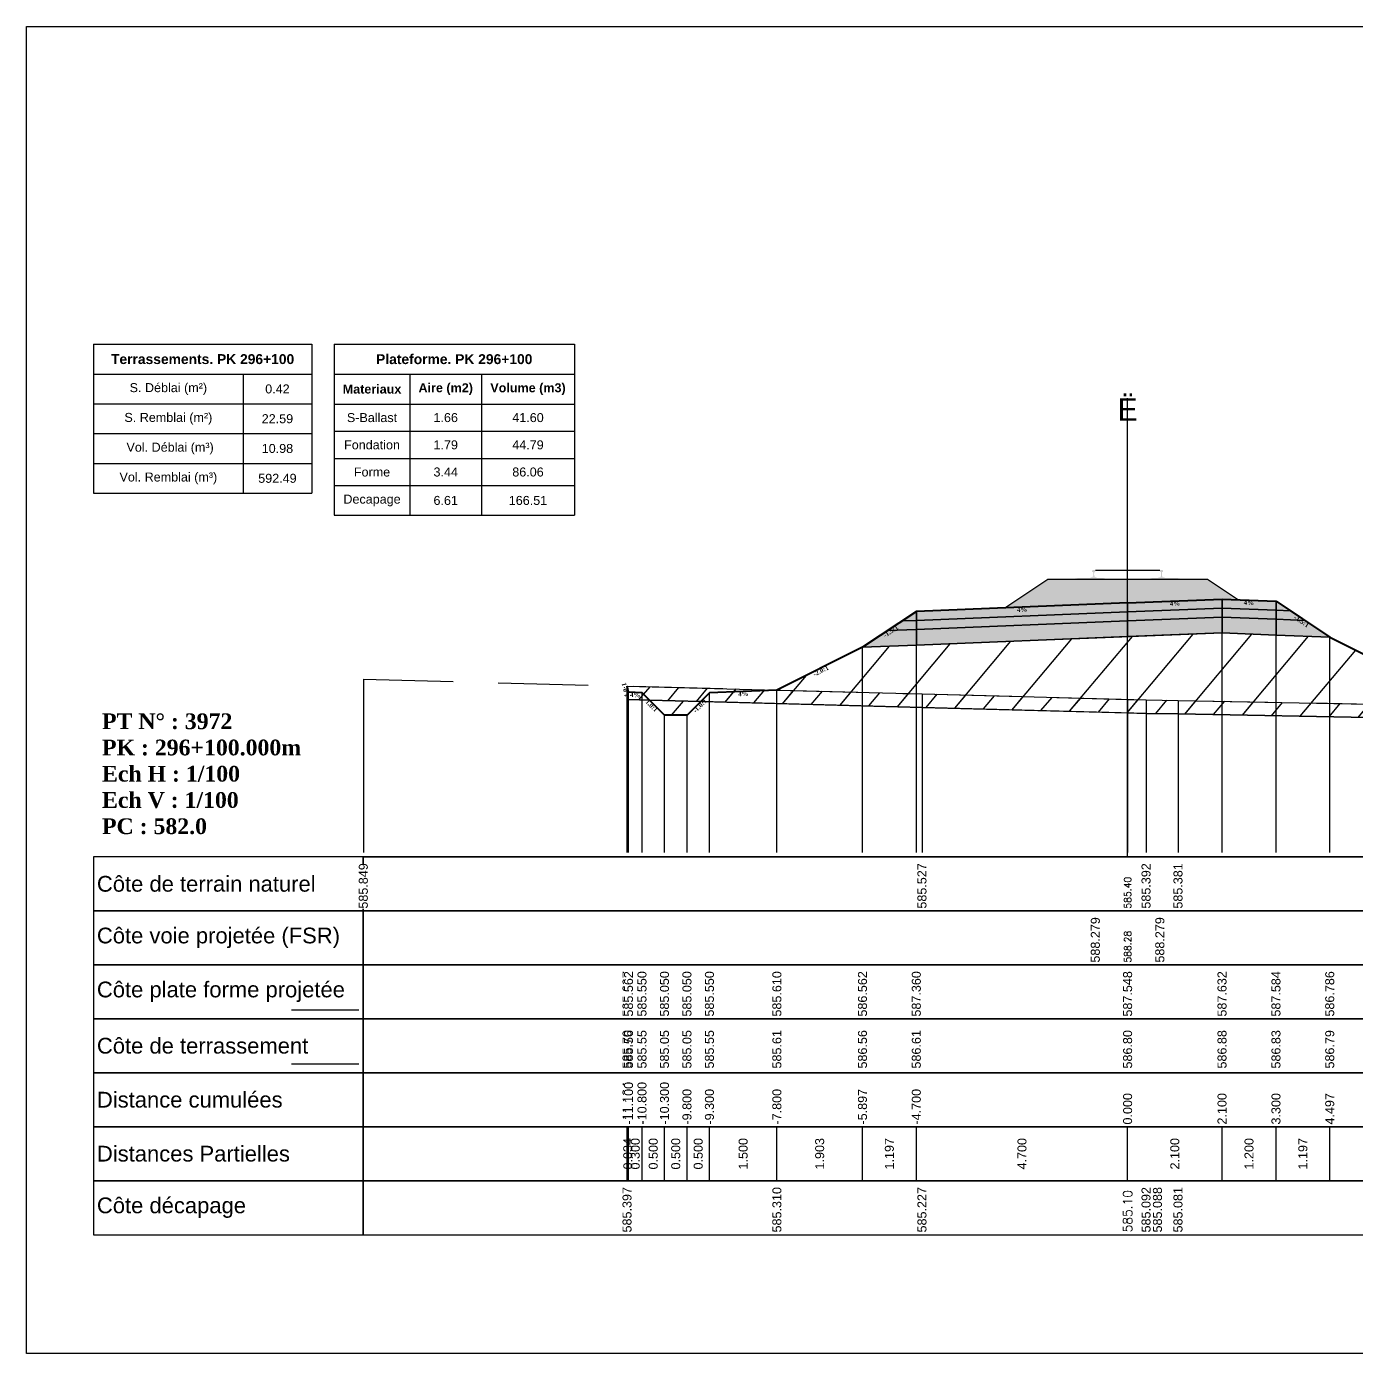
# Model space of a CAD drawing. Header units: millimetres. Extents: x 2762 to 3076, y 916 to 3305.
# Drawn here: x 2950.21 to 2979.79, y 1819.65 to 1849.15 of the extents above; entities that cross this region are included whole.
import ezdxf

# ---------------------------------------------------------------- set-up
doc = ezdxf.new("R2010")
doc.units = ezdxf.units.MM
doc.header["$LTSCALE"] = 2
doc.linetypes.add('CACHE', pattern=[9.525, 6.35, -3.175])
doc.linetypes.add('DASHED', pattern=[0.75, 0.5, -0.25])
for name, color, linetype in [('C-ANNO-TABL', 1, 'Continuous'), ('C-ANNO-TABL-TEXT', 150, 'Continuous'), ('C-ANNO-TABL-TITL', 150, 'Continuous'), ('C-ANNO-TABL-TTBL', 5, 'Continuous'), ('C-ROAD-CORR', 5, 'Continuous'), ('C-ROAD-SCTN', 7, 'Continuous')]:
    doc.layers.add(name, color=color, linetype=linetype)
doc.styles.add('ARIAL', font='arial.ttf')
doc.styles.add('C3D_Etiquette', font='romans.shx')
doc.styles.add('C3D_Profil_Travers', font='romans.shx')
doc.styles.get("Standard").update_dxf_attribs({"font": 'arial.ttf'})

msp = doc.modelspace()

# ---------------------------------------------------------------- hatches: boundary and pattern name
at = {"linetype": 'Continuous', "lineweight": -3}
h = msp.add_hatch(dxfattribs=at)
h.set_pattern_fill('GRAVEL', color=252, scale=0.009, style=0)
h.set_pattern_definition([(228.0128, (2972.136781, 1836.451071), (-1.8288, -2.0574), [0.030755, -3.0447435]), (184.96974, (2972.116207, 1836.428211), (2.743199999, 0.228600013), [0.0527764, -5.2248644]), (132.51045, (2972.063629, 1836.42364), (2.286, -2.5146), [0.0372133, -3.684125]), (267.2737, (2971.974475, 1836.366489), (0.2286, 4.572), [0.0480604, -4.7579794]), (292.83365, (2971.972189, 1836.318483), (-1.143, 2.7432), [0.047127, -4.6655827]), (357.2737, (2971.990477, 1836.275049), (-4.572, 0.2286), [0.0480604, -4.7579794]), (37.69424, (2972.038483, 1836.272763), (-2.9718, -2.286), [0.0635574, -6.2921804]), (72.25533, (2972.088775, 1836.311625), (1.6002, 5.0292), [0.0600048, -5.940473]), (121.42957, (2972.107063, 1836.368775), (-1.8288, 2.9718), [0.048223, -4.774099]), (175.23636, (2972.081917, 1836.409923), (2.5146, -0.2286), [0.055054, -2.697654]), (222.39744, (2972.027053, 1836.4144954), (-2.7432, -2.5146), [0.071197, -7.0485095]), (138.81407, (2972.20079, 1836.364203), (-1.6002, 1.3716), [0.0243004, -2.405751]), (171.46923, (2972.182501, 1836.380205), (2.9718, -0.4572), [0.0462314, -4.5769175]), (225, (2972.13678, 1836.38706), (-3e-17, -0.2286), [0.032329, -0.29096]), (203.1986, (2972.12078, 1836.414495), (1.143, 0.4572), [0.01741, -1.723556]), (291.8014, (2972.104777, 1836.407637), (-0.2286, 0.6858), [0.024621, -1.206428]), (30.9638, (2972.11392, 1836.384777), (0.6858, 0.4572), [0.039989, -1.292967]), (161.565, (2972.14821, 1836.40535), (0.4572, -0.2286), [0.028916, -0.693981]), (16.38954, (2971.972189, 1836.407637), (2.286, 0.6858), [0.040508, -4.0102944]), (70.34618, (2972.011051, 1836.419067), (-0.9144, -2.5146), [0.033984, -3.3643994]), (293.1986, (2972.14821, 1836.45107), (-0.4572, 1.143), [0.034819, -1.7061465]), (343.61046, (2972.161927, 1836.419067), (-2.286, 0.6858), [0.040508, -4.0102944]), (339.44395, (2971.97219, 1836.265905), (-1.143, 0.4572), [0.039063, -1.914096]), (294.77514, (2972.008765, 1836.25219), (-1.143, 2.5146), [0.0327305, -3.2403234]), (66.8014, (2972.150497, 1836.22247), (0.4572, 1.143), [0.034819, -1.7061465]), (17.35402, (2972.164213, 1836.254475), (-2.9718, -0.9144), [0.0383204, -3.793714]), (69.44395, (2972.038483, 1836.222471), (-0.4572, -1.143), [0.0195316, -1.933628]), (101.3099, (2972.13678, 1836.22247), (-0.2286, 0.9144), [0.011656, -1.1539795]), (165.9638, (2972.134495, 1836.2339), (0.6858, -0.2286), [0.047127, -0.895415]), (186.009, (2972.088775, 1836.245331), (2.286, 0.2286), [0.043674, -4.323723]), (303.69, (2972.11392, 1836.364203), (-0.2286, 0.4572), [0.032969, -0.79126]), (353.15723, (2972.132209, 1836.336771), (3.8862, -0.4572), [0.05756, -5.698441]), (60.9454, (2972.18936, 1836.329913), (-0.9144, -1.6002), [0.023536, -2.330045]), (90, (2972.2008, 1836.35049), (-0.2286, 0.2286), [0.013716, -0.214884]), (120.25644, (2972.084203, 1836.25219), (0.9144, -1.6002), [0.031758, -3.1440547]), (48.0128, (2972.068201, 1836.279621), (1.8288, 2.0574), [0.06151, -3.0139886]), (0, (2972.10935, 1836.32534), (0.2286, 0.2286), [0.059436, -0.169164]), (325.30485, (2972.168785, 1836.325341), (2.286, -1.6002), [0.036145, -3.5783385]), (254.0546, (2972.198503, 1836.304767), (-0.2286, -0.9144), [0.033285, -1.6309485]), (207.64598, (2972.189359, 1836.272763), (-4.3434, -2.286), [0.054193, -5.365122]), (175.42608, (2972.141353, 1836.247617), (-2.9718, 0.2286), [0.0573327, -5.675926])])
h.paths.add_polyline_path([(2971.972, 1836.222), (2972.93, 1836.861), (2976.48, 1836.861), (2977.169, 1836.401), (2976.805, 1836.416)])
msp.add_hatch(color=254, dxfattribs=at).paths.add_polyline_path([(2973.487, 1836.679), (2973.487, 1836.864), (2973.602, 1836.885), (2973.95, 1836.885), (2973.95, 1836.891), (2973.876, 1836.891), (2973.876, 1836.9), (2973.877, 1836.902), (2973.879, 1836.902), (2973.88, 1836.903), (2973.9, 1836.904), (2973.903, 1836.905), (2973.906, 1836.906), (2973.934, 1836.916), (2973.937, 1836.918), (2973.938, 1836.919), (2973.939, 1836.92), (2973.94, 1836.925), (2973.941, 1836.932), (2973.942, 1836.941), (2973.943, 1836.951), (2973.943, 1836.975), (2973.942, 1836.991), (2973.942, 1836.997), (2973.941, 1837.003), (2973.94, 1837.008), (2973.94, 1837.01), (2973.939, 1837.013), (2973.938, 1837.015), (2973.937, 1837.016), (2973.936, 1837.017), (2973.935, 1837.018), (2973.919, 1837.024), (2973.917, 1837.025), (2973.916, 1837.026), (2973.915, 1837.028), (2973.915, 1837.03), (2973.915, 1837.048), (2973.916, 1837.053), (2973.917, 1837.055), (2973.919, 1837.057), (2973.921, 1837.059), (2973.924, 1837.06), (2973.925, 1837.061), (2973.929, 1837.062), (2973.933, 1837.062), (2973.936, 1837.062), (2973.94, 1837.063), (2973.945, 1837.063), (2973.948, 1837.063), (2973.951, 1837.063), (2973.955, 1837.063), (2973.958, 1837.063), (2973.962, 1837.063), (2973.967, 1837.062), (2973.97, 1837.062), (2973.974, 1837.062), (2973.978, 1837.061), (2973.979, 1837.06), (2973.981, 1837.059), (2973.984, 1837.057), (2973.986, 1837.055), (2973.987, 1837.053), (2973.987, 1837.048), (2973.987, 1837.03), (2973.987, 1837.028), (2973.987, 1837.026), (2973.986, 1837.025), (2973.984, 1837.024), (2973.968, 1837.018), (2973.967, 1837.017), (2973.965, 1837.016), (2973.964, 1837.015), (2973.964, 1837.013), (2973.963, 1837.01), (2973.962, 1837.008), (2973.962, 1837.003), (2973.961, 1836.997), (2973.96, 1836.991), (2973.96, 1836.975), (2973.96, 1836.951), (2973.961, 1836.941), (2973.962, 1836.932), (2973.963, 1836.925), (2973.964, 1836.92), (2973.965, 1836.919), (2973.966, 1836.918), (2973.968, 1836.916), (2973.997, 1836.906), (2974, 1836.905), (2974.003, 1836.904), (2974.023, 1836.903), (2974.024, 1836.902), (2974.025, 1836.902), (2974.026, 1836.9), (2974.026, 1836.891), (2973.952, 1836.891), (2973.952, 1836.885), (2974.156, 1836.885), (2974.288, 1836.854), (2975.122, 1836.854), (2975.253, 1836.885), (2975.457, 1836.885), (2975.457, 1836.891), (2975.383, 1836.891), (2975.383, 1836.9), (2975.384, 1836.902), (2975.386, 1836.902), (2975.387, 1836.903), (2975.407, 1836.904), (2975.41, 1836.905), (2975.413, 1836.906), (2975.441, 1836.916), (2975.444, 1836.918), (2975.445, 1836.919), (2975.446, 1836.92), (2975.447, 1836.925), (2975.448, 1836.932), (2975.449, 1836.941), (2975.45, 1836.951), (2975.45, 1836.975), (2975.449, 1836.991), (2975.449, 1836.997), (2975.448, 1837.003), (2975.447, 1837.008), (2975.447, 1837.01), (2975.446, 1837.013), (2975.445, 1837.015), (2975.444, 1837.016), (2975.443, 1837.017), (2975.442, 1837.018), (2975.426, 1837.024), (2975.424, 1837.025), (2975.423, 1837.026), (2975.422, 1837.028), (2975.422, 1837.03), (2975.422, 1837.048), (2975.423, 1837.053), (2975.424, 1837.055), (2975.426, 1837.057), (2975.428, 1837.059), (2975.431, 1837.06), (2975.432, 1837.061), (2975.436, 1837.062), (2975.44, 1837.062), (2975.443, 1837.062), (2975.447, 1837.063), (2975.452, 1837.063), (2975.455, 1837.063), (2975.458, 1837.063), (2975.462, 1837.063), (2975.465, 1837.063), (2975.469, 1837.063), (2975.474, 1837.062), (2975.477, 1837.062), (2975.481, 1837.062), (2975.485, 1837.061), (2975.486, 1837.06), (2975.488, 1837.059), (2975.491, 1837.057), (2975.493, 1837.055), (2975.494, 1837.053), (2975.494, 1837.048), (2975.494, 1837.03), (2975.494, 1837.028), (2975.494, 1837.026), (2975.493, 1837.025), (2975.491, 1837.024), (2975.475, 1837.018), (2975.474, 1837.017), (2975.472, 1837.016), (2975.471, 1837.015), (2975.471, 1837.013), (2975.47, 1837.01), (2975.469, 1837.008), (2975.469, 1837.003), (2975.468, 1836.997), (2975.467, 1836.991), (2975.467, 1836.975), (2975.467, 1836.951), (2975.468, 1836.941), (2975.469, 1836.932), (2975.47, 1836.925), (2975.471, 1836.92), (2975.472, 1836.919), (2975.473, 1836.918), (2975.475, 1836.916), (2975.504, 1836.906), (2975.507, 1836.905), (2975.51, 1836.904), (2975.53, 1836.903), (2975.531, 1836.902), (2975.532, 1836.902), (2975.533, 1836.9), (2975.533, 1836.891), (2975.459, 1836.891), (2975.459, 1836.885), (2975.807, 1836.885), (2975.922, 1836.864), (2975.922, 1836.679)])
h = msp.add_hatch(color=30, dxfattribs=at)
h.paths.add_polyline_path([(2978.005, 1835.968), (2978.005, 1836.168), (2978.324, 1836.155), (2978.643, 1835.942)])
h.paths.add_polyline_path([(2976.805, 1836.016), (2976.805, 1836.216), (2978.005, 1836.168), (2978.005, 1835.968)])
h.paths.add_polyline_path([(2974.705, 1835.932), (2974.705, 1836.132), (2976.805, 1836.216), (2976.805, 1836.016)])
h.paths.add_polyline_path([(2970.005, 1835.744), (2970.005, 1835.944), (2974.705, 1836.132), (2974.705, 1835.932)])
h.paths.add_polyline_path([(2969.366, 1835.718), (2969.685, 1835.931), (2970.005, 1835.944), (2970.005, 1835.744)])
h = msp.add_hatch(color=11, dxfattribs=at)
h.paths.add_polyline_path([(2978.005, 1836.168), (2978.005, 1836.368), (2978.324, 1836.155)])
h.paths.add_polyline_path([(2976.805, 1836.216), (2976.805, 1836.416), (2978.005, 1836.368), (2978.005, 1836.168)])
h.paths.add_polyline_path([(2974.705, 1836.132), (2974.705, 1836.332), (2976.805, 1836.416), (2976.805, 1836.216)])
h.paths.add_polyline_path([(2970.005, 1835.944), (2970.005, 1836.144), (2974.705, 1836.332), (2974.705, 1836.132)])
h.paths.add_polyline_path([(2969.685, 1835.931), (2970.005, 1836.144), (2970.005, 1835.944)])
h = msp.add_hatch(color=83, dxfattribs=at)
h.paths.add_polyline_path([(2978.005, 1835.618), (2978.005, 1835.968), (2978.643, 1835.942), (2979.201, 1835.57)])
h.paths.add_polyline_path([(2976.805, 1835.666), (2976.805, 1836.016), (2978.005, 1835.968), (2978.005, 1835.618)])
h.paths.add_polyline_path([(2974.705, 1835.582), (2974.705, 1835.932), (2976.805, 1836.016), (2976.805, 1835.666)])
h.paths.add_polyline_path([(2970.005, 1835.394), (2970.005, 1835.744), (2974.705, 1835.932), (2974.705, 1835.582)])
h.paths.add_polyline_path([(2968.808, 1835.346), (2969.366, 1835.718), (2970.005, 1835.744), (2970.005, 1835.394)])
h = msp.add_hatch(dxfattribs=at)
h.set_pattern_fill('_U', color=3, angle=50, style=0, pattern_type=0)
h.set_pattern_definition([(50, (2984.9677, 1833.6887), (-0.766044, 0.642788), [])])
h.paths.add_polyline_path([(2984.968, 1833.689), (2985.26, 1833.981), (2985.56, 1833.993), (2985.592, 1833.977), (2985.592, 1833.677)])
h.paths.add_polyline_path([(2965.208, 1834.138), (2965.404, 1834.334), (2966.904, 1834.394), (2968.808, 1835.346), (2976.805, 1835.666), (2979.201, 1835.57), (2982.26, 1834.041), (2983.76, 1833.981), (2984.034, 1833.707), (2975.826, 1833.864), (2975.115, 1833.876), (2970.131, 1834.01)])
h.paths.add_polyline_path([(2963.571, 1834.181), (2963.571, 1834.481), (2963.604, 1834.346), (2963.904, 1834.334), (2964.071, 1834.168)])
h = msp.add_hatch(dxfattribs=at)
h.set_pattern_fill('_U', color=150, scale=0.5, angle=50, style=0, pattern_type=0)
h.set_pattern_definition([(50, (2984.9677, 1833.68867), (-0.383022, 0.321394), [])])
h.paths.add_polyline_path([(2984.968, 1833.689), (2985.26, 1833.981), (2985.299, 1833.982), (2985.592, 1833.977), (2985.592, 1833.677)])
h.paths.add_polyline_path([(2982.26, 1834.041), (2985.299, 1833.982), (2985.26, 1833.981), (2984.968, 1833.689), (2984.034, 1833.707), (2983.76, 1833.981)])
h.paths.add_polyline_path([(2965.208, 1834.138), (2965.404, 1834.334), (2966.904, 1834.394), (2970.131, 1834.31), (2975.115, 1834.176), (2975.826, 1834.164), (2982.26, 1834.041), (2983.76, 1833.981), (2984.034, 1833.707), (2975.826, 1833.864), (2975.115, 1833.876), (2970.131, 1834.01)])
h.paths.add_polyline_path([(2963.571, 1834.481), (2966.904, 1834.394), (2965.404, 1834.334), (2965.208, 1834.138), (2964.071, 1834.168), (2963.904, 1834.334), (2963.604, 1834.346)])
h.paths.add_polyline_path([(2963.571, 1834.181), (2963.571, 1834.481), (2963.604, 1834.346), (2963.904, 1834.334), (2964.071, 1834.168)])
h = msp.add_hatch(dxfattribs=at)
h.set_pattern_fill('_U', color=1, angle=50, style=0, pattern_type=0)
h.set_pattern_definition([(50, (2984.0339, 1833.7066), (-0.766044, 0.64279), [])])
h.paths.add_polyline_path([(2984.034, 1833.707), (2984.968, 1833.689), (2984.76, 1833.481), (2984.26, 1833.481)])
h.paths.add_polyline_path([(2964.071, 1834.168), (2965.208, 1834.138), (2964.904, 1833.834), (2964.404, 1833.834)])

# ---------------------------------------------------------------- linework, layer by layer
at = {"color": 7, "linetype": 'Continuous', "lineweight": -3}
for p, q in [((2974.705, 1830.684), (2974.705, 1840.884)), ((2957.704, 1830.684), (2991.706, 1830.684)), ((2963.571, 1823.484), (2963.571, 1824.684)), ((2963.604, 1823.484), (2963.604, 1824.684)), ((2963.604, 1823.484), (2963.604, 1824.684)), ((2963.904, 1823.484), (2963.904, 1824.684)), ((2963.904, 1823.484), (2963.904, 1824.684)), ((2964.404, 1823.484), (2964.404, 1824.684)), ((2964.404, 1823.484), (2964.404, 1824.684)), ((2964.904, 1823.484), (2964.904, 1824.684)), ((2964.904, 1823.484), (2964.904, 1824.684)), ((2965.404, 1823.484), (2965.404, 1824.684)), ((2965.404, 1823.484), (2965.404, 1824.684)), ((2966.904, 1823.484), (2966.904, 1824.684)), ((2966.904, 1823.484), (2966.904, 1824.684)), ((2968.808, 1823.484), (2968.808, 1824.684)), ((2968.808, 1823.484), (2968.808, 1824.684)), ((2970.005, 1823.484), (2970.005, 1824.684)), ((2970.005, 1823.484), (2970.005, 1824.684)), ((2974.705, 1823.484), (2974.705, 1824.684)), ((2974.705, 1823.484), (2974.705, 1824.684)), ((2976.805, 1823.484), (2976.805, 1824.684)), ((2976.805, 1823.484), (2976.805, 1824.684)), ((2978.005, 1823.484), (2978.005, 1824.684)), ((2978.005, 1823.484), (2978.005, 1824.684)), ((2979.201, 1823.484), (2979.201, 1824.684)), ((2979.201, 1823.484), (2979.201, 1824.684))]:
    msp.add_line(p, q, dxfattribs=at)
at = {"color": 251, "linetype": 'Continuous', "lineweight": -3}
for p, q in [((2971.972, 1836.222), (2972.93, 1836.861)), ((2972.93, 1836.861), (2976.48, 1836.861)), ((2976.48, 1836.861), (2977.169, 1836.401)), ((2970.005, 1836.144), (2974.705, 1836.332)), ((2976.805, 1836.416), (2971.972, 1836.222)), ((2974.705, 1836.332), (2976.805, 1836.416)), ((2974.705, 1836.132), (2974.705, 1836.332)), ((2974.705, 1836.332), (2974.705, 1836.132)), ((2976.805, 1836.216), (2974.705, 1836.132)), ((2977.169, 1836.401), (2976.805, 1836.416)), ((2976.805, 1836.216), (2976.805, 1836.416)), ((2976.805, 1836.416), (2978.005, 1836.368)), ((2976.805, 1836.416), (2976.805, 1836.216)), ((2978.005, 1836.168), (2976.805, 1836.216)), ((2978.005, 1836.168), (2978.005, 1836.368)), ((2978.005, 1836.368), (2978.324, 1836.155)), ((2978.005, 1836.368), (2978.005, 1836.168)), ((2969.685, 1835.931), (2970.005, 1836.144)), ((2970.005, 1835.944), (2969.685, 1835.931)), ((2970.005, 1835.944), (2970.005, 1836.144)), ((2970.005, 1836.144), (2970.005, 1835.944)), ((2974.705, 1836.132), (2970.005, 1835.944)), ((2978.324, 1836.155), (2978.005, 1836.168))]:
    msp.add_line(p, q, dxfattribs=at)
at = {"color": 53, "linetype": 'Continuous', "lineweight": -3}
for p, q in [((2974.705, 1836.132), (2976.805, 1836.216)), ((2976.805, 1836.016), (2976.805, 1836.216)), ((2976.805, 1836.216), (2978.005, 1836.168)), ((2976.805, 1836.216), (2976.805, 1836.016)), ((2969.366, 1835.718), (2969.685, 1835.931)), ((2969.685, 1835.931), (2970.005, 1835.944)), ((2970.005, 1835.944), (2974.705, 1836.132)), ((2970.005, 1835.744), (2970.005, 1835.944)), ((2970.005, 1835.944), (2970.005, 1835.744)), ((2974.705, 1835.932), (2970.005, 1835.744)), ((2970.005, 1835.744), (2974.705, 1835.932)), ((2974.705, 1835.932), (2974.705, 1836.132)), ((2974.705, 1836.132), (2974.705, 1835.932)), ((2976.805, 1836.016), (2974.705, 1835.932)), ((2974.705, 1835.932), (2976.805, 1836.016)), ((2974.705, 1835.582), (2974.705, 1835.932)), ((2974.705, 1835.932), (2974.705, 1835.582)), ((2978.005, 1835.968), (2976.805, 1836.016)), ((2976.805, 1835.666), (2976.805, 1836.016)), ((2976.805, 1836.016), (2978.005, 1835.968)), ((2976.805, 1836.016), (2976.805, 1835.666)), ((2978.005, 1835.968), (2978.005, 1836.168)), ((2978.005, 1836.168), (2978.324, 1836.155)), ((2978.005, 1836.168), (2978.005, 1835.968)), ((2978.643, 1835.942), (2978.005, 1835.968)), ((2978.005, 1835.618), (2978.005, 1835.968)), ((2978.005, 1835.968), (2978.643, 1835.942)), ((2978.005, 1835.968), (2978.005, 1835.618)), ((2978.324, 1836.155), (2978.643, 1835.942)), ((2978.643, 1835.942), (2979.201, 1835.57)), ((2968.808, 1835.346), (2969.366, 1835.718)), ((2970.005, 1835.744), (2969.366, 1835.718)), ((2969.366, 1835.718), (2970.005, 1835.744)), ((2970.005, 1835.394), (2970.005, 1835.744)), ((2970.005, 1835.744), (2970.005, 1835.394)), ((2976.805, 1835.666), (2974.705, 1835.582)), ((2978.005, 1835.618), (2976.805, 1835.666)), ((2979.201, 1835.57), (2978.005, 1835.618)), ((2970.005, 1835.394), (2968.808, 1835.346)), ((2974.705, 1835.582), (2970.005, 1835.394))]:
    msp.add_line(p, q, dxfattribs=at)
at = {"color": 253, "linetype": 'Continuous', "lineweight": -3}
for p, q in [((2968.808, 1835.346), (2976.805, 1835.666)), ((2976.805, 1835.666), (2979.201, 1835.57)), ((2966.904, 1834.394), (2968.808, 1835.346)), ((2979.201, 1835.57), (2982.26, 1834.041)), ((2963.571, 1834.481), (2966.904, 1834.394)), ((2963.604, 1834.346), (2963.571, 1834.481)), ((2963.571, 1834.181), (2963.571, 1834.481)), ((2963.571, 1834.481), (2963.604, 1834.346)), ((2963.571, 1834.181), (2963.571, 1834.481)), ((2963.571, 1834.481), (2963.604, 1834.346)), ((2964.071, 1834.168), (2963.571, 1834.181)), ((2964.071, 1834.168), (2963.571, 1834.181)), ((2963.904, 1834.334), (2963.604, 1834.346)), ((2963.604, 1834.346), (2963.904, 1834.334)), ((2963.604, 1834.346), (2963.904, 1834.334)), ((2964.071, 1834.168), (2963.904, 1834.334)), ((2963.904, 1834.334), (2964.071, 1834.168)), ((2963.904, 1834.334), (2964.071, 1834.168)), ((2965.208, 1834.138), (2964.071, 1834.168)), ((2964.071, 1834.168), (2965.208, 1834.138)), ((2964.404, 1833.834), (2964.071, 1834.168)), ((2965.208, 1834.138), (2964.904, 1833.834)), ((2965.208, 1834.138), (2965.404, 1834.334)), ((2965.404, 1834.334), (2965.208, 1834.138)), ((2965.208, 1834.138), (2965.404, 1834.334)), ((2970.131, 1834.01), (2965.208, 1834.138)), ((2970.131, 1834.01), (2965.208, 1834.138)), ((2965.404, 1834.334), (2966.904, 1834.394)), ((2966.904, 1834.394), (2965.404, 1834.334)), ((2965.404, 1834.334), (2966.904, 1834.394)), ((2966.904, 1834.394), (2970.131, 1834.31)), ((2970.131, 1834.31), (2975.115, 1834.176)), ((2975.115, 1834.176), (2975.826, 1834.164)), ((2975.826, 1834.164), (2982.26, 1834.041)), ((2964.904, 1833.834), (2964.404, 1833.834)), ((2975.115, 1833.876), (2970.131, 1834.01)), ((2975.115, 1833.876), (2970.131, 1834.01)), ((2975.826, 1833.864), (2975.115, 1833.876)), ((2975.826, 1833.864), (2975.115, 1833.876)), ((2984.034, 1833.707), (2975.826, 1833.864)), ((2984.034, 1833.707), (2975.826, 1833.864))]:
    msp.add_line(p, q, dxfattribs=at)
at = {"color": 8, "linetype": 'CACHE', "lineweight": -3}
for p, q in [((2976.805, 1830.784), (2976.805, 1835.666)), ((2978.005, 1830.784), (2978.005, 1835.618)), ((2968.808, 1830.784), (2968.808, 1835.346)), ((2970.005, 1830.784), (2970.005, 1835.394)), ((2974.705, 1830.784), (2974.705, 1835.582)), ((2974.705, 1830.784), (2974.705, 1835.582)), ((2979.201, 1830.784), (2979.201, 1835.57)), ((2963.571, 1830.784), (2963.571, 1834.481)), ((2963.604, 1830.784), (2963.604, 1834.346)), ((2963.904, 1830.784), (2963.904, 1834.334)), ((2965.404, 1830.784), (2965.404, 1834.334)), ((2966.904, 1830.784), (2966.904, 1834.394)), ((2964.404, 1830.784), (2964.404, 1833.834)), ((2964.904, 1830.784), (2964.904, 1833.834))]:
    msp.add_line(p, q, dxfattribs=at)
at = {"color": 105, "linetype": 'DASHED', "lineweight": -3, "ltscale": 2}
for p, q in [((2957.705, 1834.633), (2970.131, 1834.31)), ((2970.131, 1834.31), (2974.705, 1834.187)), ((2974.705, 1834.187), (2975.115, 1834.176)), ((2975.115, 1834.176), (2975.826, 1834.164)), ((2975.826, 1834.164), (2991.705, 1833.859))]:
    msp.add_line(p, q, dxfattribs=at)
at = {"color": 98, "linetype": 'CACHE', "lineweight": -3}
for p, q in [((2957.705, 1834.633), (2957.705, 1830.784)), ((2970.131, 1834.31), (2970.131, 1830.784)), ((2974.705, 1834.187), (2974.705, 1830.784)), ((2975.115, 1834.176), (2975.115, 1830.784)), ((2975.826, 1834.164), (2975.826, 1830.784))]:
    msp.add_line(p, q, dxfattribs=at)
at = {"color": 6, "linetype": 'Continuous', "lineweight": -3}
for p, q in [((2963.571, 1834.181), (2966.904, 1834.094)), ((2966.904, 1834.094), (2970.131, 1834.01)), ((2970.131, 1834.01), (2974.705, 1833.887)), ((2974.705, 1833.887), (2975.115, 1833.876)), ((2975.115, 1833.876), (2975.369, 1833.872)), ((2975.369, 1833.872), (2975.826, 1833.864)), ((2975.826, 1833.864), (2982.26, 1833.741))]:
    msp.add_line(p, q, dxfattribs=at)
at = {"color": 154, "linetype": 'Continuous', "lineweight": -3}
msp.add_line((2956.104, 1827.284), (2957.604, 1827.284), dxfattribs=at)
at = {"color": 1, "linetype": 'Continuous', "lineweight": -3}
msp.add_line((2956.104, 1826.084), (2957.604, 1826.084), dxfattribs=at)
at = {"color": 7, "linetype": 'Continuous', "lineweight": -3}
for points in [[(2957.704, 1829.484), (2957.704, 1830.684), (2951.704, 1830.684), (2951.704, 1829.484)], [(2957.704, 1829.484), (2991.706, 1829.484), (2991.706, 1830.684), (2957.704, 1830.684)], [(2957.704, 1828.284), (2957.704, 1829.484), (2951.704, 1829.484), (2951.704, 1828.284)], [(2957.704, 1828.284), (2991.706, 1828.284), (2991.706, 1829.484), (2957.704, 1829.484)], [(2957.704, 1827.084), (2957.704, 1828.284), (2951.704, 1828.284), (2951.704, 1827.084)], [(2957.704, 1827.084), (2991.706, 1827.084), (2991.706, 1828.284), (2957.704, 1828.284)], [(2957.704, 1825.884), (2957.704, 1827.084), (2951.704, 1827.084), (2951.704, 1825.884)], [(2957.704, 1825.884), (2991.706, 1825.884), (2991.706, 1827.084), (2957.704, 1827.084)], [(2957.704, 1824.684), (2957.704, 1825.884), (2951.704, 1825.884), (2951.704, 1824.684)], [(2957.704, 1824.684), (2991.706, 1824.684), (2991.706, 1825.884), (2957.704, 1825.884)], [(2957.704, 1823.484), (2957.704, 1824.684), (2951.704, 1824.684), (2951.704, 1823.484)], [(2957.704, 1823.484), (2991.706, 1823.484), (2991.706, 1824.684), (2957.704, 1824.684)], [(2957.704, 1822.284), (2957.704, 1823.484), (2951.704, 1823.484), (2951.704, 1822.284)], [(2957.704, 1822.284), (2991.706, 1822.284), (2991.706, 1823.484), (2957.704, 1823.484)]]:
    msp.add_3dface(points, dxfattribs=at)
at = {"layer": 'C-ANNO-TABL', "color": 7, "linetype": 'Continuous', "lineweight": -3}
for p, q in [((2951.704, 1841.419), (2955.032, 1841.419)), ((2955.032, 1841.419), (2956.557, 1841.419)), ((2955.032, 1841.419), (2955.032, 1840.757)), ((2957.057, 1841.416), (2958.739, 1841.416)), ((2958.739, 1841.416), (2960.335, 1841.416)), ((2958.739, 1841.416), (2958.739, 1840.754)), ((2960.335, 1841.416), (2962.398, 1841.416)), ((2960.335, 1841.416), (2960.335, 1840.754)), ((2951.704, 1840.757), (2955.032, 1840.757)), ((2955.032, 1840.757), (2956.557, 1840.757)), ((2955.032, 1840.757), (2955.032, 1840.095)), ((2957.057, 1840.754), (2958.739, 1840.754)), ((2958.739, 1840.754), (2960.335, 1840.754)), ((2958.739, 1840.754), (2958.739, 1840.147)), ((2960.335, 1840.754), (2962.398, 1840.754)), ((2960.335, 1840.754), (2960.335, 1840.147)), ((2951.704, 1840.095), (2955.032, 1840.095)), ((2955.032, 1840.095), (2956.557, 1840.095)), ((2955.032, 1840.095), (2955.032, 1839.432)), ((2957.057, 1840.147), (2958.739, 1840.147)), ((2958.739, 1840.147), (2960.335, 1840.147)), ((2958.739, 1840.147), (2958.739, 1839.543)), ((2960.335, 1840.147), (2962.398, 1840.147)), ((2960.335, 1840.147), (2960.335, 1839.543)), ((2957.057, 1839.543), (2958.739, 1839.543)), ((2958.739, 1839.543), (2960.335, 1839.543)), ((2958.739, 1839.543), (2958.739, 1838.939)), ((2960.335, 1839.543), (2962.398, 1839.543)), ((2960.335, 1839.543), (2960.335, 1838.939)), ((2951.704, 1839.432), (2955.032, 1839.432)), ((2955.032, 1839.432), (2956.557, 1839.432)), ((2955.032, 1839.432), (2955.032, 1838.77)), ((2957.057, 1838.939), (2958.739, 1838.939)), ((2958.739, 1838.939), (2960.335, 1838.939)), ((2958.739, 1838.939), (2958.739, 1838.28)), ((2960.335, 1838.939), (2962.398, 1838.939)), ((2960.335, 1838.939), (2960.335, 1838.28))]:
    msp.add_line(p, q, dxfattribs=at)
at = {"layer": 'C-ANNO-TABL-TTBL', "color": 7, "linetype": 'Continuous', "lineweight": -3}
for p, q in [((2951.704, 1842.084), (2956.557, 1842.084)), ((2951.704, 1842.084), (2951.704, 1841.419)), ((2956.557, 1842.084), (2956.557, 1841.419)), ((2957.057, 1842.084), (2962.398, 1842.084)), ((2957.057, 1842.084), (2957.057, 1841.416)), ((2962.398, 1842.084), (2962.398, 1841.416)), ((2951.704, 1841.419), (2951.704, 1840.757)), ((2956.557, 1841.419), (2956.557, 1840.757)), ((2957.057, 1841.416), (2957.057, 1840.754)), ((2962.398, 1841.416), (2962.398, 1840.754)), ((2951.704, 1840.757), (2951.704, 1840.095)), ((2956.557, 1840.757), (2956.557, 1840.095)), ((2957.057, 1840.754), (2957.057, 1840.147)), ((2962.398, 1840.754), (2962.398, 1840.147)), ((2951.704, 1840.095), (2951.704, 1839.432)), ((2956.557, 1840.095), (2956.557, 1839.432)), ((2957.057, 1840.147), (2957.057, 1839.543)), ((2962.398, 1840.147), (2962.398, 1839.543)), ((2957.057, 1839.543), (2957.057, 1838.939)), ((2962.398, 1839.543), (2962.398, 1838.939)), ((2951.704, 1839.432), (2951.704, 1838.77)), ((2956.557, 1839.432), (2956.557, 1838.77)), ((2957.057, 1838.939), (2957.057, 1838.28)), ((2962.398, 1838.939), (2962.398, 1838.28)), ((2951.704, 1838.77), (2955.032, 1838.77)), ((2955.032, 1838.77), (2956.557, 1838.77)), ((2957.057, 1838.28), (2958.739, 1838.28)), ((2958.739, 1838.28), (2960.335, 1838.28)), ((2960.335, 1838.28), (2962.398, 1838.28))]:
    msp.add_line(p, q, dxfattribs=at)
at = {"layer": 'C-ROAD-CORR', "color": 1, "linetype": 'Continuous', "lineweight": 40}
for p, q in [((2974.705, 1836.332), (2970.005, 1836.144)), ((2974.705, 1836.332), (2976.805, 1836.416)), ((2976.805, 1836.416), (2978.005, 1836.368)), ((2978.005, 1836.368), (2979.201, 1835.57)), ((2970.005, 1836.144), (2968.808, 1835.346)), ((2968.808, 1835.346), (2966.904, 1834.394)), ((2979.201, 1835.57), (2982.26, 1834.041)), ((2963.604, 1834.346), (2963.571, 1834.481)), ((2963.904, 1834.334), (2963.604, 1834.346)), ((2964.404, 1833.834), (2963.904, 1834.334)), ((2965.404, 1834.334), (2964.904, 1833.834)), ((2966.904, 1834.394), (2965.404, 1834.334)), ((2964.904, 1833.834), (2964.404, 1833.834))]:
    msp.add_line(p, q, dxfattribs=at)
at = {"layer": 'C-ROAD-CORR', "color": 102, "linetype": 'Continuous', "lineweight": -3, "ltscale": 0.5}
for p, q in [((2974.705, 1835.582), (2976.805, 1835.666)), ((2976.805, 1835.666), (2978.005, 1835.618)), ((2978.005, 1835.618), (2979.201, 1835.57)), ((2970.005, 1835.394), (2968.808, 1835.346)), ((2974.705, 1835.582), (2970.005, 1835.394))]:
    msp.add_line(p, q, dxfattribs=at)
at = {"layer": 'C-ROAD-CORR', "color": 1, "linetype": 'Continuous', "lineweight": -3}
for p, q in [((2964.404, 1833.834), (2963.904, 1834.334)), ((2965.404, 1834.334), (2964.904, 1833.834))]:
    msp.add_line(p, q, dxfattribs=at)
at = {"layer": 'C-ROAD-SCTN', "color": 140, "linetype": 'Continuous', "lineweight": -3}
for p, q in [((2971.972, 1836.222), (2972.93, 1836.861)), ((2972.93, 1836.861), (2972.973, 1836.861)), ((2972.973, 1836.861), (2974.705, 1836.861)), ((2974.705, 1836.861), (2976.436, 1836.861)), ((2976.436, 1836.861), (2976.48, 1836.861)), ((2976.48, 1836.861), (2977.169, 1836.401))]:
    msp.add_line(p, q, dxfattribs=at)
at = {"layer": 'C-ROAD-SCTN', "color": 154, "linetype": 'Continuous', "lineweight": -3}
for p, q in [((2973.987, 1837.063), (2974.705, 1837.063)), ((2974.705, 1837.063), (2975.422, 1837.063)), ((2970.005, 1836.144), (2974.705, 1836.332)), ((2974.705, 1836.332), (2976.805, 1836.416)), ((2976.805, 1836.416), (2978.005, 1836.368)), ((2978.005, 1836.368), (2979.201, 1835.57)), ((2968.808, 1835.346), (2970.005, 1836.144)), ((2966.904, 1834.394), (2968.808, 1835.346)), ((2979.201, 1835.57), (2982.26, 1834.041)), ((2963.571, 1834.481), (2963.604, 1834.346)), ((2963.604, 1834.346), (2963.904, 1834.334)), ((2963.904, 1834.334), (2964.404, 1833.834)), ((2964.904, 1833.834), (2965.404, 1834.334)), ((2965.404, 1834.334), (2966.904, 1834.394)), ((2964.404, 1833.834), (2964.904, 1833.834))]:
    msp.add_line(p, q, dxfattribs=at)
at = {"layer": 'C-ROAD-SCTN', "color": 1, "linetype": 'Continuous', "lineweight": -3}
for p, q in [((2974.705, 1835.582), (2976.805, 1835.666)), ((2976.805, 1835.666), (2978.005, 1835.618)), ((2978.005, 1835.618), (2979.201, 1835.57)), ((2966.904, 1834.394), (2968.808, 1835.346)), ((2968.808, 1835.346), (2970.005, 1835.394)), ((2970.005, 1835.394), (2974.705, 1835.582)), ((2979.201, 1835.57), (2982.26, 1834.041)), ((2963.571, 1834.481), (2963.604, 1834.346)), ((2963.604, 1834.346), (2963.904, 1834.334)), ((2963.904, 1834.334), (2964.404, 1833.834)), ((2964.904, 1833.834), (2965.404, 1834.334)), ((2965.404, 1834.334), (2966.904, 1834.394)), ((2964.404, 1833.834), (2964.904, 1833.834))]:
    msp.add_line(p, q, dxfattribs=at)

# ---------------------------------------------------------------- texts
at = {"color": 7, "linetype": 'Continuous', "lineweight": -3}
for s, insert, char_height, attachment_point, style in [('{\\fWingdings|b0|i0|c2|p0;Ë}', (2974.705, 1840.384), 0.5, 8, 'C3D_Profil_Travers'), ('{\\fTimes New Roman|b1|i0|c0|p18;PT N° : 3972\\PPK : 296+100.000m\\PEch H : 1/100\\PEch V : 1/100\\PPC : 582.0}', (2951.893, 1831.184), 0.35, 7, 'C3D_Profil_Travers'), ('{\\fArial|b0|i0|c0|p34;Côte de terrain naturel}', (2951.779, 1830.084), 0.35, 4, 'C3D_Etiquette'), ('{\\fArial|b0|i0|c0|p34;Côte plate forme projetée}', (2951.779, 1827.684), 0.35, 4, 'C3D_Etiquette'), ('{\\fArial|b0|i0|c0|p34;Côte de terrassement}', (2951.779, 1826.484), 0.35, 4, 'C3D_Etiquette'), ('{\\fArial|b0|i0|c0|p34;Distance cumulées}', (2951.779, 1825.284), 0.35, 4, 'C3D_Etiquette'), ('{\\fArial|b0|i0|c0|p34;Distances Partielles}', (2951.779, 1824.084), 0.35, 4, 'C3D_Etiquette'), ('{\\fArial|b0|i0|c0|p34;Côte décapage}', (2951.779, 1822.884), 0.35, 4, 'C3D_Etiquette')]:
    msp.add_mtext(s, dxfattribs=dict(at, insert=insert, char_height=char_height, attachment_point=attachment_point, style=style))
at = {"color": 7, "linetype": 'Continuous', "lineweight": -3, "char_height": 0.1, "style": 'C3D_Etiquette'}
for s, insert, width, attachment_point, rotation in [('{\\fTimes New Roman|b1|i0|c0|p18;4%}', (2972.355, 1836.234), 0.42071, 2, 2.2906), ('{\\fTimes New Roman|b1|i0|c0|p18;4%}', (2975.755, 1836.37), 0.37094, 2, 2.2906), ('{\\fTimes New Roman|b1|i0|c0|p18;4%}', (2977.404, 1836.388), 0.42071, 2, 357.7094), ('{\\fTimes New Roman|b1|i0|c0|p18;-1.5:1}', (2978.601, 1835.966), 0.34598, 2, 326.3099), ('{\\fTimes New Roman|b1|i0|c0|p18;-1.5:1}', (2969.408, 1835.742), 0.34598, 2, 33.6901), ('{\\fTimes New Roman|b1|i0|c0|p18;-2.0:1}', (2967.858, 1834.866), 0.34598, 2, 26.5651), ('{\\fTimes New Roman|b1|i0|c0|p18;1.0:1}', (2963.584, 1834.412), 0.29446, 8, 104.0362), ('{\\fTimes New Roman|b1|i0|c0|p18;4%}', (2963.754, 1834.336), 0.37094, 2, 357.7094), ('{\\fTimes New Roman|b1|i0|c0|p18;1.0:1}', (2964.152, 1834.081), 0.29001, 2, 315), ('{\\fTimes New Roman|b1|i0|c0|p18;-1.0:1}', (2965.157, 1834.081), 0.34598, 2, 45), ('{\\fTimes New Roman|b1|i0|c0|p18;4%}', (2966.155, 1834.36), 0.42071, 2, 2.2906)]:
    msp.add_mtext(s, dxfattribs=dict(at, insert=insert, width=width, attachment_point=attachment_point, rotation=rotation))
at = {"color": 7, "linetype": 'Continuous', "lineweight": -3, "rotation": 90, "style": 'C3D_Profil_Travers'}
for s, insert, char_height, attachment_point in [('585.40', (2974.705, 1829.534), 0.15, 4), ('588.28', (2974.705, 1828.334), 0.15, 4), ('{\\fArial|b0|i0|c0|p34;585.70}', (2963.571, 1825.979), 0.2, 4), ('{\\fArial|b0|i0|c0|p34;585.56}', (2963.604, 1825.979), 0.2, 4), ('{\\fArial|b0|i0|c0|p34;585.55}', (2963.904, 1825.979), 0.2, 4), ('{\\fArial|b0|i0|c0|p34;585.05}', (2964.404, 1825.979), 0.2, 4), ('{\\fArial|b0|i0|c0|p34;585.05}', (2964.904, 1825.979), 0.2, 4), ('{\\fArial|b0|i0|c0|p34;585.55}', (2965.404, 1825.979), 0.2, 4), ('{\\fArial|b0|i0|c0|p34;585.61}', (2966.904, 1825.979), 0.2, 4), ('{\\fArial|b0|i0|c0|p34;586.56}', (2968.808, 1825.979), 0.2, 4), ('{\\fArial|b0|i0|c0|p34;586.61}', (2970.005, 1825.979), 0.2, 4), ('{\\fArial|b0|i0|c0|p34;586.80}', (2974.705, 1825.979), 0.2, 4), ('{\\fArial|b0|i0|c0|p34;586.88}', (2976.805, 1825.979), 0.2, 4), ('{\\fArial|b0|i0|c0|p34;586.83}', (2978.005, 1825.979), 0.2, 4), ('{\\fArial|b0|i0|c0|p34;586.79}', (2979.201, 1825.979), 0.2, 4), ('{\\fArial|b0|i0|c0|p34;0.034}', (2963.588, 1824.084), 0.2, 5), ('{\\fArial|b0|i0|c0|p34;0.300}', (2963.754, 1824.084), 0.2, 5), ('{\\fArial|b0|i0|c0|p34;0.500}', (2964.154, 1824.084), 0.2, 5), ('{\\fArial|b0|i0|c0|p34;0.500}', (2964.654, 1824.084), 0.2, 5), ('{\\fArial|b0|i0|c0|p34;0.500}', (2965.154, 1824.084), 0.2, 5), ('{\\fArial|b0|i0|c0|p34;1.500}', (2966.154, 1824.084), 0.2, 5), ('{\\fArial|b0|i0|c0|p34;1.903}', (2967.856, 1824.084), 0.2, 5), ('{\\fArial|b0|i0|c0|p34;1.197}', (2969.406, 1824.084), 0.2, 5), ('{\\fArial|b0|i0|c0|p34;4.700}', (2972.355, 1824.084), 0.2, 5), ('{\\fArial|b0|i0|c0|p34;2.100}', (2975.755, 1824.084), 0.2, 5), ('{\\fArial|b0|i0|c0|p34;1.200}', (2977.405, 1824.084), 0.2, 5), ('{\\fArial|b0|i0|c0|p34;1.197}', (2978.603, 1824.084), 0.2, 5), ('585.10', (2974.705, 1822.334), 0.2, 4)]:
    msp.add_mtext(s, dxfattribs=dict(at, insert=insert, char_height=char_height, attachment_point=attachment_point))
at = {"color": 7, "linetype": 'Continuous', "lineweight": -3, "insert": (2951.779, 1828.884), "char_height": 0.35, "attachment_point": 4}
msp.add_mtext('{\\fArial|b0|i0|c0|p34;Côte voie projetée (FSR)}', dxfattribs=at)
at = {"layer": 'C-ANNO-TABL-TEXT', "color": 7, "linetype": 'Continuous', "lineweight": -3, "char_height": 0.2, "attachment_point": 5, "style": 'ARIAL'}
for s, insert in [('{\\fArial|b0|i0|c0|p34;\\C7;0.42}', (2955.794, 1841.088)), ('{\\fArial|b0|i0|c0|p34;\\C7;22.59}', (2955.794, 1840.426)), ('{\\fArial|b0|i0|c0|p34;\\C7;S-Ballast}', (2957.898, 1840.451)), ('{\\fArial|b0|i0|c0|p34;\\C7;1.66}', (2959.537, 1840.451)), ('{\\C18;\\c0;41.60}', (2961.367, 1840.451)), ('{\\fArial|b0|i0|c0|p34;\\C7;10.98}', (2955.794, 1839.764)), ('{\\fArial|b0|i0|c0|p34;\\C7;Fondation}', (2957.898, 1839.845)), ('{\\fArial|b0|i0|c0|p34;\\C7;1.79}', (2959.537, 1839.845)), ('{\\C18;\\c0;44.79}', (2961.367, 1839.845)), ('{\\fArial|b0|i0|c0|p34;\\C7;592.49}', (2955.794, 1839.101)), ('{\\fArial|b0|i0|c0|p34;\\C7;Forme}', (2957.898, 1839.241)), ('{\\fArial|b0|i0|c0|p34;\\C7;3.44}', (2959.537, 1839.241)), ('{\\C18;\\c0;86.06}', (2961.367, 1839.241)), ('{\\fArial|b0|i0|c0|p34;\\C7;Decapage}', (2957.898, 1838.609)), ('{\\fArial|b0|i0|c0|p34;\\C7;6.61}', (2959.537, 1838.609)), ('{\\C18;\\c0;166.51}', (2961.367, 1838.609))]:
    msp.add_mtext(s, dxfattribs=dict(at, insert=insert))
at = {"layer": 'C-ANNO-TABL-TITL', "color": 7, "linetype": 'Continuous', "lineweight": -3, "attachment_point": 5, "style": 'ARIAL'}
for s, insert, char_height in [('{\\fArial|b1|i0|c0|p34;\\C7;Terrassements. PK 296+100}', (2954.13, 1841.751), 0.22), ('{\\fArial|b1|i0|c0|p34;\\C18;\\c0;Plateforme. PK 296+100}', (2959.727, 1841.75), 0.22), ('{\\fArial|b0|i0|c0|p34;\\C7;S. Déblai (m²) }', (2953.368, 1841.088), 0.2), ('{\\fArial|b1|i0|c0|p34;\\C7;Materiaux   }', (2957.898, 1841.085), 0.2), ('{\\fArial|b1|i0|c0|p34;\\C7;Aire (m2)}', (2959.537, 1841.085), 0.2), ('{\\fArial|b1|i0|c0|p34;\\C7;Volume (m3)}', (2961.367, 1841.085), 0.2), ('{\\fArial|b0|i0|c0|p34;\\C7;S. Remblai (m²) }', (2953.368, 1840.426), 0.2), ('{\\fArial|b0|i0|c0|p34;\\C7; Vol. Déblai (m³) }', (2953.368, 1839.764), 0.2), ('{\\fArial|b0|i0|c0|p34;\\C7;Vol. Remblai (m³)}', (2953.368, 1839.101), 0.2)]:
    msp.add_mtext(s, dxfattribs=dict(at, insert=insert, char_height=char_height))

# ---------------------------------------------------------------- next in the draw order: texts
at = {"color": 7, "linetype": 'Continuous', "lineweight": -3, "char_height": 0.2, "attachment_point": 4, "rotation": 90, "style": 'C3D_Profil_Travers', "bg_fill": 3, "box_fill_scale": 1.000375, "bg_fill_color": 256, "bg_fill_true_color": 13158600, "bg_fill_transparency": 0}
for s, insert, width in [('{\\fArial|b0|i0|c0|p34;585.849}', (2957.705, 1829.534), 0.99595), ('{\\fArial|b0|i0|c0|p34;585.527}', (2970.131, 1829.534), 0.99553), ('{\\fArial|b0|i0|c0|p34;585.392}', (2975.115, 1829.534), 0.99347), ('{\\fArial|b0|i0|c0|p34;585.381}', (2975.826, 1829.534), 0.95654), ('{\\fArial|b0|i0|c0|p34;588.279}', (2973.987, 1828.334), 0.99595), ('{\\fArial|b0|i0|c0|p34;588.279}', (2975.422, 1828.334), 0.99595), ('{\\fArial|b0|i0|c0|p34;585.697}', (2963.571, 1827.134), 0.99553), ('{\\fArial|b0|i0|c0|p34;585.050}', (2964.404, 1827.134), 0.99484), ('{\\fArial|b0|i0|c0|p34;585.050}', (2964.904, 1827.134), 0.99484), ('{\\fArial|b0|i0|c0|p34;585.550}', (2965.404, 1827.134), 0.99484), ('{\\fArial|b0|i0|c0|p34;585.610}', (2966.904, 1827.134), 0.99484), ('{\\fArial|b0|i0|c0|p34;586.562}', (2968.808, 1827.134), 0.99347), ('{\\fArial|b0|i0|c0|p34;587.360}', (2970.005, 1827.134), 0.99484), ('{\\fArial|b0|i0|c0|p34;587.548}', (2974.705, 1827.134), 0.99595), ('{\\fArial|b0|i0|c0|p34;587.632}', (2976.805, 1827.134), 0.99347), ('{\\fArial|b0|i0|c0|p34;587.584}', (2978.005, 1827.134), 0.99471), ('{\\fArial|b0|i0|c0|p34;586.786}', (2979.201, 1827.134), 0.99539), ('{\\fArial|b0|i0|c0|p34;\\C256;-11.134}', (2963.571, 1824.734), 0.93449), ('{\\fArial|b0|i0|c0|p34;\\C256;-10.300}', (2964.404, 1824.734), 0.93463), ('{\\fArial|b0|i0|c0|p34;\\C256;-9.800}', (2964.904, 1824.734), 0.77769), ('{\\fArial|b0|i0|c0|p34;\\C256;-9.300}', (2965.404, 1824.734), 0.77769), ('{\\fArial|b0|i0|c0|p34;\\C256;-7.800}', (2966.904, 1824.734), 0.77769), ('{\\fArial|b0|i0|c0|p34;\\C256;-5.897}', (2968.808, 1824.734), 0.77838), ('{\\fArial|b0|i0|c0|p34;\\C256;-4.700}', (2970.005, 1824.734), 0.77769), ('{\\fArial|b0|i0|c0|p34;\\C256;0.000}', (2974.705, 1824.734), 0.68096), ('{\\fArial|b0|i0|c0|p34;\\C256;2.100}', (2976.805, 1824.734), 0.6844), ('{\\fArial|b0|i0|c0|p34;\\C256;3.300}', (2978.005, 1824.734), 0.68082), ('{\\fArial|b0|i0|c0|p34;\\C256;4.497}', (2979.201, 1824.734), 0.68978), ('{\\fArial|b0|i0|c0|p34;585.397}', (2963.571, 1822.334), 0.99553), ('{\\fArial|b0|i0|c0|p34;585.310}', (2966.904, 1822.334), 0.99484), ('{\\fArial|b0|i0|c0|p34;585.227}', (2970.131, 1822.334), 0.99553), ('{\\fArial|b0|i0|c0|p34;585.092}', (2975.115, 1822.334), 0.99347), ('{\\fArial|b0|i0|c0|p34;585.081}', (2975.826, 1822.334), 0.95654)]:
    msp.add_mtext(s, dxfattribs=dict(at, insert=insert, width=width))

# ---------------------------------------------------------------- next in the draw order: texts
for s, insert, width in [('{\\fArial|b0|i0|c0|p34;585.562}', (2963.604, 1827.134), 0.99347), ('{\\fArial|b0|i0|c0|p34;\\C256;-11.100}', (2963.604, 1824.734), 0.93463), ('{\\fArial|b0|i0|c0|p34;585.088}', (2975.369, 1822.334), 0.99595)]:
    msp.add_mtext(s, dxfattribs=dict(at, insert=insert, width=width))

# ---------------------------------------------------------------- next in the draw order: texts
for s, insert, width in [('{\\fArial|b0|i0|c0|p34;585.550}', (2963.904, 1827.134), 0.99484), ('{\\fArial|b0|i0|c0|p34;\\C256;-10.800}', (2963.904, 1824.734), 0.93463)]:
    msp.add_mtext(s, dxfattribs=dict(at, insert=insert, width=width))

# ---------------------------------------------------------------- next in the draw order: linework, layer by layer
msp.add_lwpolyline([(2950.215, 1849.145), (2999.215, 1849.145), (2999.215, 1819.645), (2950.215, 1819.645)], close=True)

doc.saveas('drawing.dxf')
